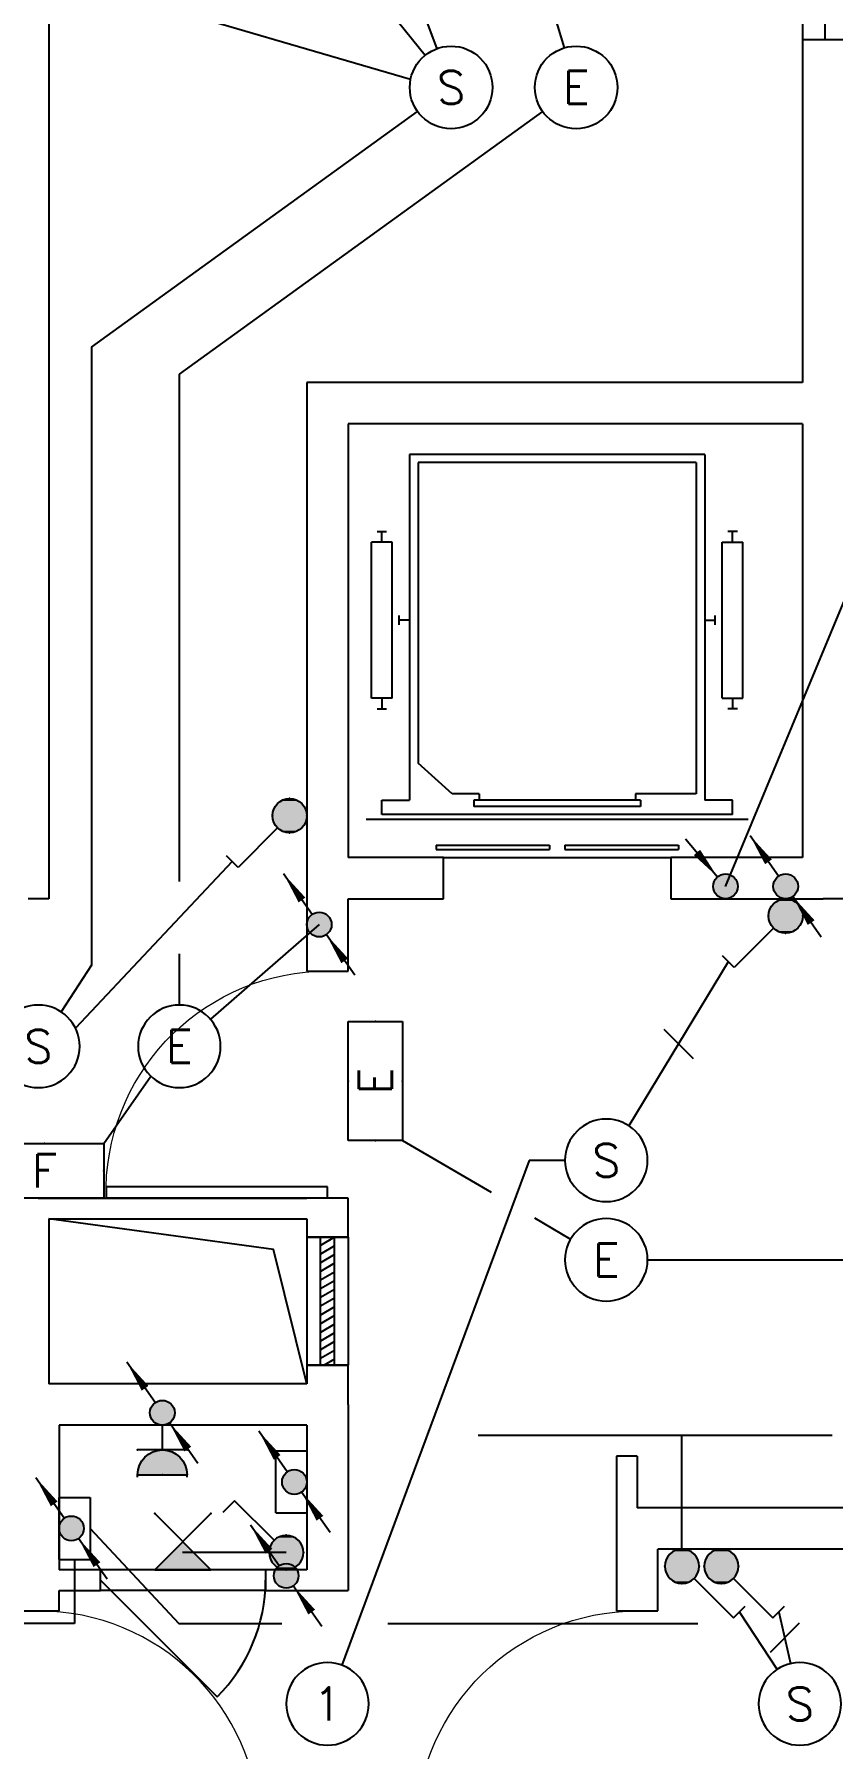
# Model space of a CAD drawing. Extents: x 4483434 to 4539506, y -104156 to -74067.
# Drawn here: x 4521208 to 4525075, y -88775 to -80470 of the extents above; entities that cross this region are included whole.
import ezdxf
from ezdxf.enums import TextEntityAlignment as Align

# ---------------------------------------------------------------- set-up
doc = ezdxf.new("R2010")
doc.units = 0
doc.header["$LTSCALE"] = 1000
doc.header["$MEASUREMENT"] = 0
for name, color, linetype in [('EQUIP-动力', 3, 'Continuous'), ('EQUIP-照明', 3, 'Continuous'), ('LAYER1', 4, 'Continuous'), ('LAYER3', 7, 'Continuous'), ('TEL_TEXT', 7, 'Continuous'), ('图层1', 7, 'Continuous')]:
    doc.layers.add(name, color=color, linetype=linetype)
doc.styles.add('_TEL_ATTDEF', font='simplex.shx', dxfattribs={"width": 0.8, "height": 3, "bigfont": 'hztxt.shx'})
doc.styles.add('_TEL_DIM', font='SIMPLEX', dxfattribs={"width": 0.8, "height": 3.5, "bigfont": 'HZTXT'})
doc.styles.get("Standard").update_dxf_attribs({"font": 'gbenor.shx', "bigfont": 'gbcbig.shx'})

# ---------------------------------------------------------------- blocks, each defined once
blk = doc.blocks.new('$equip$00001838')
blk.add_circle((0, 0), 0.5)
at = {"color": 7, "style": '_TEL_DIM'}
blk.add_attdef('$TEXT$', text='', height=0.4, dxfattribs=at).set_placement((0, 0), align=Align.MIDDLE_CENTER)
at = {"color": 7, "style": '_TEL_DIM', "flags": 1}
blk.add_attdef('A', text='', height=0.00002, dxfattribs=at).set_placement((0, 0), align=Align.MIDDLE_CENTER)
blk = doc.blocks.new('$equip$00001962')
for p, q in [((0.147, 0.356), (0.625, 0.833)), ((0.625, 0.833), (0.766, 0.692))]:
    blk.add_line(p, q)
blk.add_circle((0, 0.208), 0.208)
for p in [(0, 0.417), (-0.208, 0.208), (0.208, 0.208), (0, 0)]:
    blk.add_point(p)
for points in [[(0, 0.417), (0, 0.417), (-0.104, 0.389), (0.104, 0.389)], [(-0.18, 0.313), (0.18, 0.313), (-0.208, 0.208), (0.208, 0.208)], [(-0.18, 0.104), (0.18, 0.104), (-0.208, 0.208), (0.208, 0.208)], [(-0.104, 0.389), (0.104, 0.389), (-0.18, 0.313), (0.18, 0.313)], [(-0.104, 0.028), (0.104, 0.028), (-0.18, 0.104), (0.18, 0.104)], [(0, 0), (0, 0), (-0.104, 0.028), (0.104, 0.028)]]:
    blk.add_solid(points)
at = {"layer": 'TEL_TEXT', "style": '_TEL_DIM', "flags": 1}
blk.add_attdef('A', text='', height=0.00002, dxfattribs=at).set_placement((0, 0), align=Align.MIDDLE_CENTER)
blk = doc.blocks.new('A$C71E732F8')
at = {"layer": '图层1', "color": 3}
for p, q in [((0, 300), (150, 300)), ((0, 0), (0, 300)), ((150, 300), (150, 0)), ((0, 0), (150, 0))]:
    blk.add_line(p, q, dxfattribs=at)
blk = doc.blocks.new('$equip$00001154')
for p, q in [((0, 0.283), (0, -0.283)), ((0, 0.283), (0.566, -0.283)), ((0.566, 0.283), (0, -0.283))]:
    blk.add_line(p, q)
for p in [(0.566, 0.283), (0, 0.004), (0.283, 0), (0.566, -0.283)]:
    blk.add_point(p)
blk.add_solid([(0, -0.283), (0.283, 0), (0, 0.283)])
at = {"layer": 'TEL_TEXT', "style": '_TEL_DIM', "flags": 1}
blk.add_attdef('A', text='', height=0.00002, dxfattribs=at).set_placement((0, 0), align=Align.MIDDLE_CENTER)
blk = doc.blocks.new('$equip$00001776')
for p, q in [((0.72, 0.66), (-0.72, 0.66)), ((-0.72, 0.66), (-0.72, 0)), ((0.72, 0), (0.72, 0.66)), ((-0.72, 0), (0.72, 0))]:
    blk.add_line(p, q)
for p in [(0, 0.66), (-0.72, 0.33), (0.72, 0.33), (0, 0)]:
    blk.add_point(p)
at = {"color": 7, "style": '_TEL_DIM'}
blk.add_attdef('$TEXT$', text='', height=0.4, dxfattribs=at).set_placement((0, 0.33), align=Align.MIDDLE_CENTER)
at = {"color": 7, "style": '_TEL_DIM', "flags": 1}
blk.add_attdef('A', text='', height=0.00002, dxfattribs=at).set_placement((0, 0), align=Align.MIDDLE_CENTER)
blk = doc.blocks.new('$equip$00001237')
for p, q in [((-0.5, 1.05), (-0.5, 1)), ((0.5, 1.05), (0.5, 1)), ((-0.5, 1), (0.5, 1)), ((0.5, 0.5), (-0.5, 0.5)), ((0, 0.5), (0, 0))]:
    blk.add_line(p, q)
blk.add_arc((0, 1), 0.5, 180, 0)
for p in [(0, 1), (-0.5, 0.5), (0.5, 0.5), (0, 0)]:
    blk.add_point(p)
for points in [[(0.433, 0.75), (-0.433, 0.75), (0.5, 1), (-0.5, 1)], [(0.25, 0.567), (-0.25, 0.567), (0.433, 0.75), (-0.433, 0.75)], [(0, 0.5), (0, 0.5), (0.25, 0.567), (-0.25, 0.567)]]:
    blk.add_solid(points)
at = {"flags": 9}
blk.add_attdef('A', (0, 0), '', height=0.00002, dxfattribs=at)
blk = doc.blocks.new('$TCHSYS$WIN2D')
for p, q in [((-0.5, 0.5), (0.5, 0.5)), ((0.5, 0.167), (-0.5, 0.167)), ((0.5, -0.167), (-0.5, -0.167)), ((-0.5, -0.5), (0.5, -0.5))]:
    blk.add_line(p, q)
blk = doc.blocks.new('$WINLIB2D$00000039')
at = {"color": 0}
for points in [[(-0.5, 0.5), (-0.5, -0.5)], [(0.5, 0.5), (-0.5, 0.5)], [(0.5, -0.5), (0.5, 0.5)], [(-0.5, 0.167), (0.5, 0.167)], [(-0.384, -0.167), (-0.448, 0.167)], [(-0.316, -0.167), (-0.38, 0.167)], [(-0.248, -0.167), (-0.312, 0.167)], [(-0.18, -0.167), (-0.244, 0.167)], [(-0.112, -0.167), (-0.176, 0.167)], [(-0.044, -0.167), (-0.108, 0.167)], [(0.024, -0.167), (-0.04, 0.167)], [(0.092, -0.167), (0.028, 0.167)], [(0.16, -0.167), (0.096, 0.167)], [(0.228, -0.167), (0.164, 0.167)], [(0.296, -0.167), (0.232, 0.167)], [(0.364, -0.167), (0.3, 0.167)], [(0.432, -0.167), (0.368, 0.167)], [(0.5, -0.167), (0.436, 0.167)], [(-0.452, -0.167), (-0.5, 0.084)], [(-0.5, -0.167), (0.5, -0.167)], [(0.5, -0.5), (-0.5, -0.5)]]:
    blk.add_lwpolyline(points, dxfattribs=at)
blk = doc.blocks.new('$DorLib2D$00000114')
at = {"color": 0}
blk.add_line((0.5, 0), (-0.207, 0.707), dxfattribs=at)
blk.add_arc((0.5, 0), 1, 135, 180, dxfattribs=at)
blk = doc.blocks.new('$DorLib2D$00000001')
for p, q in [((0.45, 0.975), (0.5, 0.975)), ((0.45, 0), (0.45, 0.975)), ((0.5, 0), (0.5, 0.975)), ((0.5, 0), (0.45, 0))]:
    blk.add_line(p, q)
at = {"lineweight": 13}
blk.add_arc((0.475, 0), 0.975, 91.46928, 180, dxfattribs=at)
blk = doc.blocks.new('$DORLIB2D$00000127')
at = {"color": 0}
for points in [[(-0.5333, 0.7949), (-0.5333, 0.6904)], [(-0.0333, 0.7949), (-0.5333, 0.7949)], [(-0.0333, 0.7949), (-0.0333, 0.6904)], [(0.5333, 0.7949), (0.0333, 0.7949)], [(0.0333, 0.7949), (0.0333, 0.6904)], [(0.5333, 0.7949), (0.5333, 0.6904)], [(-0.0333, 0.6904), (-0.5333, 0.6904)], [(0.5333, 0.6904), (0.0333, 0.6904)], [(0.5, 0.5), (-0.5, 0.5)]]:
    blk.add_lwpolyline(points, dxfattribs=at)

msp = doc.modelspace()

# ---------------------------------------------------------------- hatches: boundary and pattern name
at = {"layer": 'LAYER3'}
h = msp.add_hatch(color=0, dxfattribs=at)
edge = h.paths.add_edge_path()
edge.add_arc((4524555.5, -84597.8), 60, 0, 360)
h = msp.add_hatch(color=0, dxfattribs=at)
edge = h.paths.add_edge_path()
edge.add_arc((4524846.9, -84597.8), 60, 0, 360)
h = msp.add_hatch(color=0, dxfattribs=at)
edge = h.paths.add_edge_path()
edge.add_arc((4522588, -84782.8), 60, 0, 360)
h = msp.add_hatch(color=0, dxfattribs=at)
edge = h.paths.add_edge_path()
edge.add_arc((4521828.3, -87147.8), 60, 0, 360)
h = msp.add_hatch(color=0, dxfattribs=at)
edge = h.paths.add_edge_path()
edge.add_arc((4522468, -87482.8), 60, 0, 360)
h = msp.add_hatch(color=0, dxfattribs=at)
edge = h.paths.add_edge_path()
edge.add_arc((4521388, -87707.8), 60, 0, 360)
h = msp.add_hatch(color=0, dxfattribs=at)
edge = h.paths.add_edge_path()
edge.add_arc((4522428, -87937.4), 60, 0, 360)

# ---------------------------------------------------------------- linework, layer by layer
at = {"color": 7}
for p, q in [((4521278, -79297.8), (4521278, -84657.8)), ((4525128, -80497.3), (4524928, -80497.3)), ((4524928, -80497.3), (4524928, -82157.8)), ((4522528, -82157.8), (4522528, -84557.8)), ((4524928, -82157.8), (4522528, -82157.8)), ((4522728, -82357.8), (4522728, -84457.8)), ((4524928, -82357.8), (4522728, -82357.8)), ((4524928, -82357.8), (4524928, -83157.8)), ((4524455.3, -82505.3), (4523025.7, -82505.3)), ((4523025.7, -82505.3), (4523025.7, -84180.7)), ((4524413.2, -82543.9), (4523067.8, -82543.9)), ((4523067.8, -82543.9), (4523067.8, -84001.3)), ((4524413.2, -82543.9), (4524413.2, -84149.8)), ((4524455.3, -82505.3), (4524455.3, -84180.7)), ((4522841, -83686.6), (4522841, -82929.8)), ((4522941.4, -82929.8), (4522841, -82929.8)), ((4522868, -82879.4), (4522914.4, -82879.4)), ((4522891.2, -82929.8), (4522891.2, -82879.4)), ((4522941.4, -83686.6), (4522941.4, -82929.8)), ((4524539.6, -83686.6), (4524539.6, -82929.8)), ((4524539.6, -82929.8), (4524640, -82929.8)), ((4524613, -82879.4), (4524566.6, -82879.4)), ((4524589.8, -82929.8), (4524589.8, -82879.4)), ((4524640, -83686.6), (4524640, -82929.8)), ((4524928, -83157.8), (4524928, -84457.8)), ((4522975.3, -83331.4), (4522975.3, -83285.1)), ((4524505.7, -83331.4), (4524505.7, -83285.1)), ((4523025.7, -83308.2), (4522975.3, -83308.2)), ((4524455.3, -83308.2), (4524505.7, -83308.2)), ((4522941.4, -83686.6), (4522841, -83686.6)), ((4522891.2, -83686.6), (4522891.2, -83737.1)), ((4524539.6, -83686.6), (4524640, -83686.6)), ((4524589.8, -83686.6), (4524589.8, -83737.1)), ((4522868, -83737.1), (4522914.4, -83737.1)), ((4524613, -83737.1), (4524566.6, -83737.1)), ((4523231.1, -84149.8), (4523067.8, -84001.3)), ((4522891.2, -84180.7), (4523025.7, -84180.7)), ((4522891.2, -84250.3), (4522891.2, -84180.7)), ((4523362.1, -84149.8), (4523231.1, -84149.8)), ((4524144.1, -84180.7), (4523336.9, -84180.7)), ((4523336.9, -84180.7), (4523336.9, -84211.6)), ((4523362.1, -84149.8), (4523362.1, -84180.7)), ((4524118.9, -84149.8), (4524118.9, -84180.7)), ((4524413.2, -84149.8), (4524118.9, -84149.8)), ((4524144.1, -84180.7), (4524144.1, -84211.6)), ((4524589.8, -84180.7), (4524455.3, -84180.7)), ((4524589.8, -84250.3), (4524589.8, -84180.7)), ((4524665.5, -84273.5), (4522815.5, -84273.5)), ((4524589.8, -84250.3), (4522891.2, -84250.3)), ((4524144.1, -84211.6), (4523336.9, -84211.6)), ((4523190.5, -84457.8), (4522728, -84457.8)), ((4523190.5, -84657.8), (4523190.5, -84457.8)), ((4524928, -84457.8), (4524290.5, -84457.8)), ((4524290.5, -84457.8), (4524290.5, -84657.8)), ((4522528, -84557.8), (4522528, -85007.8)), ((4521278, -84657.8), (4521178, -84657.8)), ((4522728, -85007.8), (4522728, -84657.8)), ((4522728, -84657.8), (4523190.5, -84657.8)), ((4524290.5, -84657.8), (4525028, -84657.8)), ((4525228, -84657.8), (4525028, -84657.8)), ((4522528, -85007.8), (4522728, -85007.8)), ((4521227.4, -86107.8), (4520948, -86107.8)), ((4521227.4, -86107.8), (4522528, -86107.8)), ((4522728, -86107.8), (4522528, -86107.8)), ((4522728, -86207.8), (4522728, -86107.8)), ((4521278, -86207.8), (4521278, -87007.8)), ((4521278, -86207.8), (4522528, -86207.8)), ((4522528, -86207.8), (4522528, -86297.3)), ((4522728, -86297.3), (4522728, -86207.8)), ((4522528, -86297.3), (4522728, -86297.3)), ((4522728, -86917.3), (4522528, -86917.3)), ((4522528, -86917.3), (4522528, -87007.8)), ((4522728, -87107.8), (4522728, -86917.3)), ((4522528, -87007.8), (4521278, -87007.8)), ((4522728, -87107.8), (4522728, -88007.8)), ((4522528, -87207.8), (4521328, -87207.8)), ((4521328, -87207.8), (4521328, -87907.8)), ((4522528, -87207.8), (4522528, -87907.8)), ((4524028, -87357.8), (4524028, -87707.8)), ((4524128, -87357.8), (4524028, -87357.8)), ((4524128, -87357.8), (4524128, -87607.8)), ((4525228, -87607.8), (4524128, -87607.8)), ((4524028, -87707.8), (4524028, -88107.8)), ((4525328, -87807.8), (4524228, -87807.8)), ((4524228, -88107.8), (4524228, -87807.8)), ((4521528, -87907.8), (4521328, -87907.8)), ((4521528, -88007.8), (4521528, -87907.8)), ((4522328, -87907.8), (4521528, -87907.8)), ((4522528, -87907.8), (4522328, -87907.8)), ((4522328, -87907.8), (4522328, -88007.8)), ((4521328, -88007.8), (4521528, -88007.8)), ((4521328, -88107.8), (4521328, -88007.8)), ((4522328, -88007.8), (4521528, -88007.8)), ((4522328, -88007.8), (4522728, -88007.8)), ((4521128, -88107.8), (4521328, -88107.8)), ((4524028, -88107.8), (4524228, -88107.8))]:
    msp.add_line(p, q, dxfattribs=at)
msp.add_lwpolyline([(4522528, -87007.8), (4522366.5, -86356.9), (4521278, -86207.8)], dxfattribs=at)
at = {"layer": 'LAYER1', "color": 7}
msp.add_line((4524555.5, -84597.8), (4525752.7, -81714.8), dxfattribs=at)
at = {"layer": 'LAYER3', "color": 0}
for p, q in [((4524362.4, -84368.2), (4524516.9, -84551.9)), ((4524812.4, -84548.7), (4524674.5, -84352.3)), ((4522553.5, -84733.7), (4522415.6, -84537.3)), ((4525019.3, -84843.3), (4524881.4, -84646.9)), ((4522760.4, -85028.3), (4522622.5, -84831.9)), ((4521793.9, -87098.7), (4521655.9, -86902.3)), ((4522000.7, -87393.3), (4521862.8, -87196.9)), ((4522433.5, -87433.7), (4522295.6, -87237.3)), ((4521353.5, -87658.7), (4521215.6, -87462.3)), ((4522640.4, -87728.3), (4522502.5, -87531.9)), ((4522393.5, -87888.3), (4522255.6, -87691.9)), ((4521560.4, -87953.3), (4521422.5, -87756.9)), ((4522600.4, -88183), (4522462.5, -87986.5))]:
    msp.add_line(p, q, dxfattribs=at)
for points in [[(4524674.5, -84352.3, 0, 40, 0), (4524763.4, -84478.9, 40, 40, 0)], [(4524516.9, -84551.9, 0, 40, 0), (4524417.3, -84433.5, 40, 40, 0)], [(4522415.6, -84537.3, 0, 40, 0), (4522504.5, -84663.9, 40, 40, 0)], [(4524881.4, -84646.9, 0, 40, 0), (4524970.3, -84773.5, 40, 40, 0)], [(4522622.5, -84831.9, 0, 40, 0), (4522711.4, -84958.5, 40, 40, 0)], [(4521655.9, -86902.3, 0, 40, 0), (4521744.8, -87028.9, 40, 40, 0)], [(4521862.8, -87196.9, 0, 40, 0), (4521951.7, -87323.5, 40, 40, 0)], [(4522295.6, -87237.3, 0, 40, 0), (4522384.5, -87363.9, 40, 40, 0)], [(4521215.6, -87462.3, 0, 40, 0), (4521304.5, -87588.9, 40, 40, 0)], [(4522502.5, -87531.9, 0, 40, 0), (4522591.4, -87658.5, 40, 40, 0)], [(4522255.6, -87691.9, 0, 40, 0), (4522344.5, -87818.5, 40, 40, 0)], [(4521422.5, -87756.9, 0, 40, 0), (4521511.4, -87883.5, 40, 40, 0)], [(4522462.5, -87986.5, 0, 40, 0), (4522551.4, -88113.1, 40, 40, 0)]]:
    msp.add_lwpolyline(points, format="xyseb", dxfattribs=at)
for centre in [(4524555.5, -84597.8), (4524846.9, -84597.8), (4522588, -84782.8), (4521828.3, -87147.8), (4522468, -87482.8), (4521388, -87707.8), (4522428, -87937.4)]:
    msp.add_circle(centre, 60, dxfattribs=at)
at = {"layer": 'TEL_TEXT', "color": 0}
for p, q in [((4524257.3, -85289.5), (4524398.7, -85430.9)), ((4524912.8, -88167.1), (4524771.3, -88308.6))]:
    msp.add_line(p, q, dxfattribs=at)
at = {"layer": 'TEL_TEXT'}
for p, q in [((4525072.4, -87258.5), (4523357.7, -87258.5)), ((4524344.5, -87807.8), (4524344.5, -87258.5))]:
    msp.add_line(p, q, dxfattribs=at)
at = {"layer": '图层1', "color": 4}
for p, q in [((4522272.4, -78147.5), (4523157.2, -80540.2)), ((4522143.4, -79381.1), (4523101.2, -80571.9)), ((4523478, -79561.8), (4523774.2, -80536.4)), ((4523030.2, -80689.6), (4520684.6, -80003.9)), ((4521485.2, -81986.6), (4523064.5, -80845)), ((4521910.6, -82117), (4523670.3, -80845)), ((4521485.2, -81986.6), (4521485.2, -84980)), ((4521910.6, -84574.7), (4521910.6, -82117)), ((4522166.4, -84477.5), (4521407.9, -85285.4)), ((4522588, -84782.8), (4522061.4, -85241.4)), ((4521910.6, -85172.8), (4521910.6, -84925.3)), ((4521485.2, -84980), (4521337.6, -85205.5)), ((4524568.5, -84962.8), (4524087.6, -85757.5)), ((4521545.5, -85843.8), (4521772.8, -85517.8)), ((4522992, -85828.9), (4523419.9, -86079.8)), ((4523605.4, -85924.9), (4523064.5, -87382)), ((4523778, -85924.9), (4523605.4, -85924.9)), ((4523630.1, -86203.1), (4523805.5, -86306)), ((4524178, -86407.1), (4525228, -86407.1)), ((4523064.5, -87382), (4522697.6, -88370.3)), ((4521478, -87707.8), (4521908.2, -88168.8)), ((4521403, -87857.8), (4521403, -88168.8)), ((4522428, -87824.4), (4521925.4, -87824.4)), ((4521403, -88168.8), (4521011.7, -88168.8)), ((4521908.2, -88168.8), (4522406.8, -88168.8)), ((4522920.4, -88168.8), (4524420.9, -88168.8)), ((4524622.8, -88112.8), (4524805.6, -88390.7)), ((4524813.4, -88112.8), (4524870.8, -88362.9))]:
    msp.add_line(p, q, dxfattribs=at)

# ---------------------------------------------------------------- block references
at = {"color": 7}
for name, p, xscale, yscale, zscale, rotation in [('$TCHSYS$WIN2D', (4525093, -80097.3), 800, -330, 330, 270.0000000000174), ('$DORLIB2D$00000127', (4523740.5, -84557.8), 1100, -200, 200, 180), ('$DorLib2D$00000001', (4522628, -85557.8), 1100, -1100, 200, 270.0000000000647), ('$WINLIB2D$00000039', (4522628, -86607.3), -620, -200, 200, 270.0000000000593), ('$DorLib2D$00000114', (4521928, -87957.8), 800, 800, 100, 179.9999999990566), ('$DorLib2D$00000001', (4521228, -88657.8), 1100, 1100, 200, 269.9999999999619), ('$DorLib2D$00000001', (4524128, -88657.8), 1100, -1100, 200, 270)]:
    msp.add_blockref(name, p, dxfattribs=dict(at, xscale=xscale, yscale=yscale, zscale=zscale, rotation=rotation))
at = {"layer": 'EQUIP-动力', "color": 4, "xscale": -240, "yscale": 240, "zscale": 240, "rotation": 180}
msp.add_blockref('$equip$00001237', (4521828.3, -87207.8), dxfattribs=at)
at = {"layer": 'EQUIP-照明', "color": 4}
ref = msp.add_blockref('$equip$00001838', (4523226.6, -80727.8), dxfattribs=dict(at, xscale=400, yscale=400, zscale=400))
ref.add_attrib('$TEXT$', 'S', dxfattribs={"layer": '0', "color": 7, "height": 160, "style": '_TEL_ATTDEF'}).set_placement((4523226.6, -80727.8), align=Align.MIDDLE_CENTER)
ref = msp.add_blockref('$equip$00001838', (4523832.3, -80727.8), dxfattribs=dict(at, xscale=400, yscale=400, zscale=400))
ref.add_attrib('$TEXT$', 'E', dxfattribs={"layer": '0', "color": 7, "height": 160, "style": '_TEL_ATTDEF'}).set_placement((4523832.3, -80727.8), align=Align.MIDDLE_CENTER)
for name, p, xscale, yscale, zscale, rotation in [('$equip$00001962', (4522444.7, -84172.5), 400, 400, 400, 180), ('$equip$00001962', (4524846.8, -84657.8), 400, 400, 400, 180), ('$equip$00001154', (4521928, -87907.8), 480, 480, 480, 90.00000000000003), ('$equip$00001962', (4524344.6, -87807.8), -400, 400, 400, 180), ('$equip$00001962', (4524535.1, -87807.8), -400, 400, 400, 180)]:
    msp.add_blockref(name, p, dxfattribs=dict(at, xscale=xscale, yscale=yscale, zscale=zscale, rotation=rotation))
ref = msp.add_blockref('$equip$00001838', (4521228, -85372.8), dxfattribs=dict(at, xscale=-400, yscale=400, zscale=400))
ref.add_attrib('$TEXT$', 'S', dxfattribs={"layer": '0', "color": 7, "height": 160, "style": '_TEL_ATTDEF'}).set_placement((4521228, -85372.8), align=Align.MIDDLE_CENTER)
ref = msp.add_blockref('$equip$00001838', (4521910.6, -85372.8), dxfattribs=dict(at, xscale=-400, yscale=400, zscale=400))
ref.add_attrib('$TEXT$', 'E', dxfattribs={"layer": '0', "color": 7, "height": 160, "style": '_TEL_ATTDEF'}).set_placement((4521910.6, -85372.8), align=Align.MIDDLE_CENTER)
ref = msp.add_blockref('$equip$00001776', (4522728, -85540.9), dxfattribs=dict(at, xscale=-400, yscale=400, zscale=400, rotation=270))
ref.add_attrib('$TEXT$', 'E', dxfattribs={"layer": '0', "color": 7, "height": 160, "rotation": 90, "style": '_TEL_ATTDEF'}).set_placement((4522860, -85540.9), align=Align.MIDDLE_CENTER)
ref = msp.add_blockref('$equip$00001838', (4523978, -85924.9), dxfattribs=dict(at, xscale=-400, yscale=400, zscale=400))
ref.add_attrib('$TEXT$', 'S', dxfattribs={"layer": '0', "color": 7, "height": 160, "style": '_TEL_ATTDEF'}).set_placement((4523978, -85924.9), align=Align.MIDDLE_CENTER)
ref = msp.add_blockref('$equip$00001776', (4521257.5, -86107.8), dxfattribs=dict(at, xscale=-400, yscale=400, zscale=400))
ref.add_attrib('$TEXT$', 'F', dxfattribs={"layer": '0', "color": 7, "height": 160, "style": '_TEL_ATTDEF'}).set_placement((4521257.5, -85975.8), align=Align.MIDDLE_CENTER)
ref = msp.add_blockref('$equip$00001838', (4523978, -86407.1), dxfattribs=dict(at, xscale=-400, yscale=400, zscale=400))
ref.add_attrib('$TEXT$', 'E', dxfattribs={"layer": '0', "color": 7, "height": 160, "style": '_TEL_ATTDEF'}).set_placement((4523978, -86407.1), align=Align.MIDDLE_CENTER)
at = {"layer": 'EQUIP-照明', "color": 4, "xscale": -400, "yscale": 400, "zscale": 400}
msp.add_blockref('$equip$00001962', (4522428, -87907.8), dxfattribs=at)
at = {"layer": 'EQUIP-照明', "color": 4}
ref = msp.add_blockref('$equip$00001838', (4522628, -88557.8), dxfattribs=dict(at, xscale=-400, yscale=400, zscale=400))
ref.add_attrib('$TEXT$', '1', dxfattribs={"layer": '0', "color": 7, "height": 160, "style": '_TEL_ATTDEF'}).set_placement((4522628, -88557.8), align=Align.MIDDLE_CENTER)
ref = msp.add_blockref('$equip$00001838', (4524915.5, -88557.8), dxfattribs=dict(at, xscale=-400, yscale=400, zscale=400))
ref.add_attrib('$TEXT$', 'S', dxfattribs={"layer": '0', "color": 7, "height": 160, "style": '_TEL_ATTDEF'}).set_placement((4524915.5, -88557.8), align=Align.MIDDLE_CENTER)
at = {"layer": '图层1', "color": 4}
for p in [(4522378, -87632.8), (4521328, -87857.8)]:
    msp.add_blockref('A$C71E732F8', p, dxfattribs=at)

doc.saveas('drawing.dxf')
